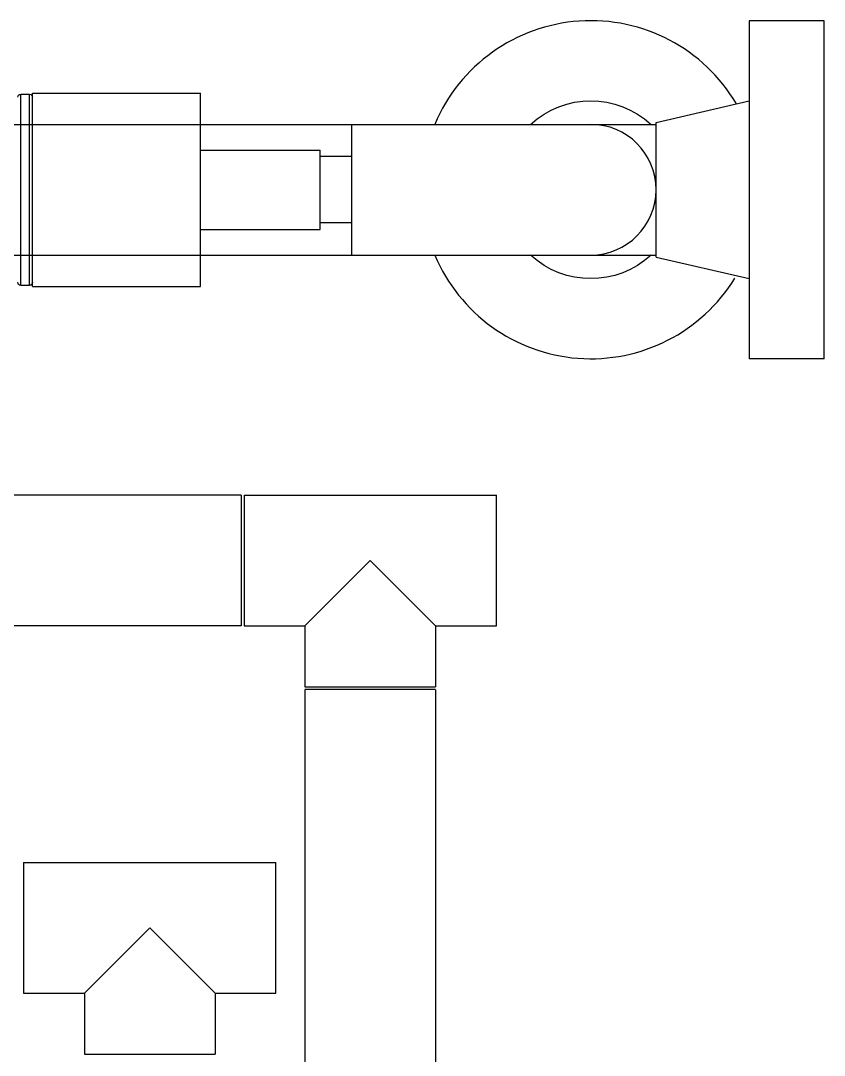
# Model space of a CAD drawing. Header units: millimetres. Extents: x 553637 to 584936, y 5008 to 53898.
# Drawn here: x 560680 to 561227, y 46143 to 46846 of the extents above; entities that cross this region are included whole.
import ezdxf

# ---------------------------------------------------------------- set-up
doc = ezdxf.new("R2010")
doc.units = ezdxf.units.MM
doc.header["$LTSCALE"] = 10
doc.header["$MEASUREMENT"] = 0
doc.layers.add('2', color=2, linetype='Continuous')
doc.layers.add('8', color=8, linetype='Continuous')

msp = doc.modelspace()

# ---------------------------------------------------------------- linework, layer by layer
at = {"layer": '2'}
for p, q in [((561175.86, 46846.49), (561175.86, 46616.49)), ((561227.04, 46846.49), (561175.86, 46846.49)), ((561227.04, 46616.49), (561227.04, 46846.49)), ((561112.64, 46777.27), (561175.86, 46791.99)), ((561112.64, 46685.7), (561112.64, 46777.27)), ((561112.64, 46685.7), (561175.86, 46670.99)), ((561227.04, 46616.49), (561175.86, 46616.49))]:
    msp.add_line(p, q, dxfattribs=at)
at = {"layer": '2', "extrusion": (-1, 1.31047e-06, 1.33332e-29)}
for p, q in [((560680.41, 46666.49), (560680.41, 46796.49)), ((560680.41, 46796.49), (560686.41, 46796.49)), ((560686.41, 46666.49), (560686.41, 46796.49)), ((560688.41, 46665.76), (560688.41, 46797.21)), ((560688.41, 46797.21), (560802.67, 46797.21)), ((560802.67, 46665.76), (560802.67, 46797.21)), ((560905.37, 46775.94), (560905.37, 46687.04)), ((560905.37, 46775.94), (561112.64, 46775.94)), ((560802.67, 46758.44), (560884.09, 46758.44)), ((560884.09, 46704.54), (560884.09, 46758.44)), ((560905.37, 46754.02), (560884.09, 46754.02)), ((560905.37, 46708.95), (560884.09, 46708.95)), ((560802.67, 46704.54), (560884.09, 46704.54)), ((560905.37, 46687.04), (561111.92, 46687.04)), ((560680.41, 46666.49), (560686.41, 46666.49)), ((560688.41, 46665.76), (560802.67, 46665.76))]:
    msp.add_line(p, q, dxfattribs=at)
at = {"layer": '2'}
for start, end in [(30.56925, 157.26168), (202.73817, 328.48427)]:
    msp.add_arc((561068.19, 46731.49), 115, start, end, dxfattribs=at)
at = {"layer": '2', "extrusion": (3.3667e-22, 2.56909e-16, -1)}
for centre, start, end in [((-560680.41, 46794.49), 0.00008, 90.00008), ((-560686.41, 46794.49), 90.00008, 180.00008), ((-560680.41, 46668.49), 270.00008, 0.00008), ((-560686.41, 46668.49), 180.00008, 270.00008)]:
    msp.add_arc(centre, 2, start, end, dxfattribs=at)
at = {"layer": '2', "extrusion": (2.60745e-32, -4.30769e-34, -1)}
msp.add_arc((-561068.19, 46731.49), 60.5, 47.28286, 132.7173, dxfattribs=at)
at = {"layer": '2', "extrusion": (-2.60745e-32, 4.30769e-34, -1)}
msp.add_arc((-561068.19, 46731.49), 60.5, 227.28286, 312.7173, dxfattribs=at)
at = {"layer": '8'}
for p, q in [((558435.95, 46775.94), (561068.19, 46775.94)), ((558435.95, 46687.04), (561068.19, 46687.04)), ((560830.34, 46523.6), (558435.95, 46523.6)), ((560830.34, 46523.6), (560830.34, 46434.7)), ((560832.34, 46523.6), (561004.05, 46523.6)), ((560832.34, 46523.6), (560832.34, 46434.7)), ((561004.05, 46434.7), (561004.05, 46523.6)), ((560918.19, 46479.15), (560873.74, 46434.7)), ((560962.64, 46434.7), (560918.19, 46479.15)), ((560830.34, 46434.7), (558435.95, 46434.7)), ((560832.34, 46434.7), (560873.74, 46434.7)), ((560873.74, 46434.7), (560873.74, 46393.3)), ((560962.64, 46434.7), (560962.64, 46393.3)), ((560962.64, 46434.7), (561004.05, 46434.7)), ((560873.74, 46393.3), (560962.64, 46393.3)), ((560873.74, 46391.66), (560962.64, 46391.66)), ((560873.74, 46391.3), (560873.74, 42231.49)), ((560962.64, 46391.3), (560962.64, 42231.49)), ((560682.34, 46273.75), (560854.05, 46273.75)), ((560682.34, 46273.75), (560682.34, 46184.85)), ((560854.05, 46184.85), (560854.05, 46273.75)), ((560768.19, 46229.3), (560723.74, 46184.85)), ((560812.64, 46184.85), (560768.19, 46229.3)), ((560682.34, 46184.85), (560723.74, 46184.85)), ((560723.74, 46184.85), (560723.74, 46143.45)), ((560812.64, 46184.85), (560812.64, 46143.45)), ((560812.64, 46184.85), (560854.05, 46184.85)), ((560723.74, 46143.45), (560812.64, 46143.45))]:
    msp.add_line(p, q, dxfattribs=at)
msp.add_arc((561068.19, 46731.49), 44.45, 270, 90, dxfattribs=at)

doc.saveas('drawing.dxf')
